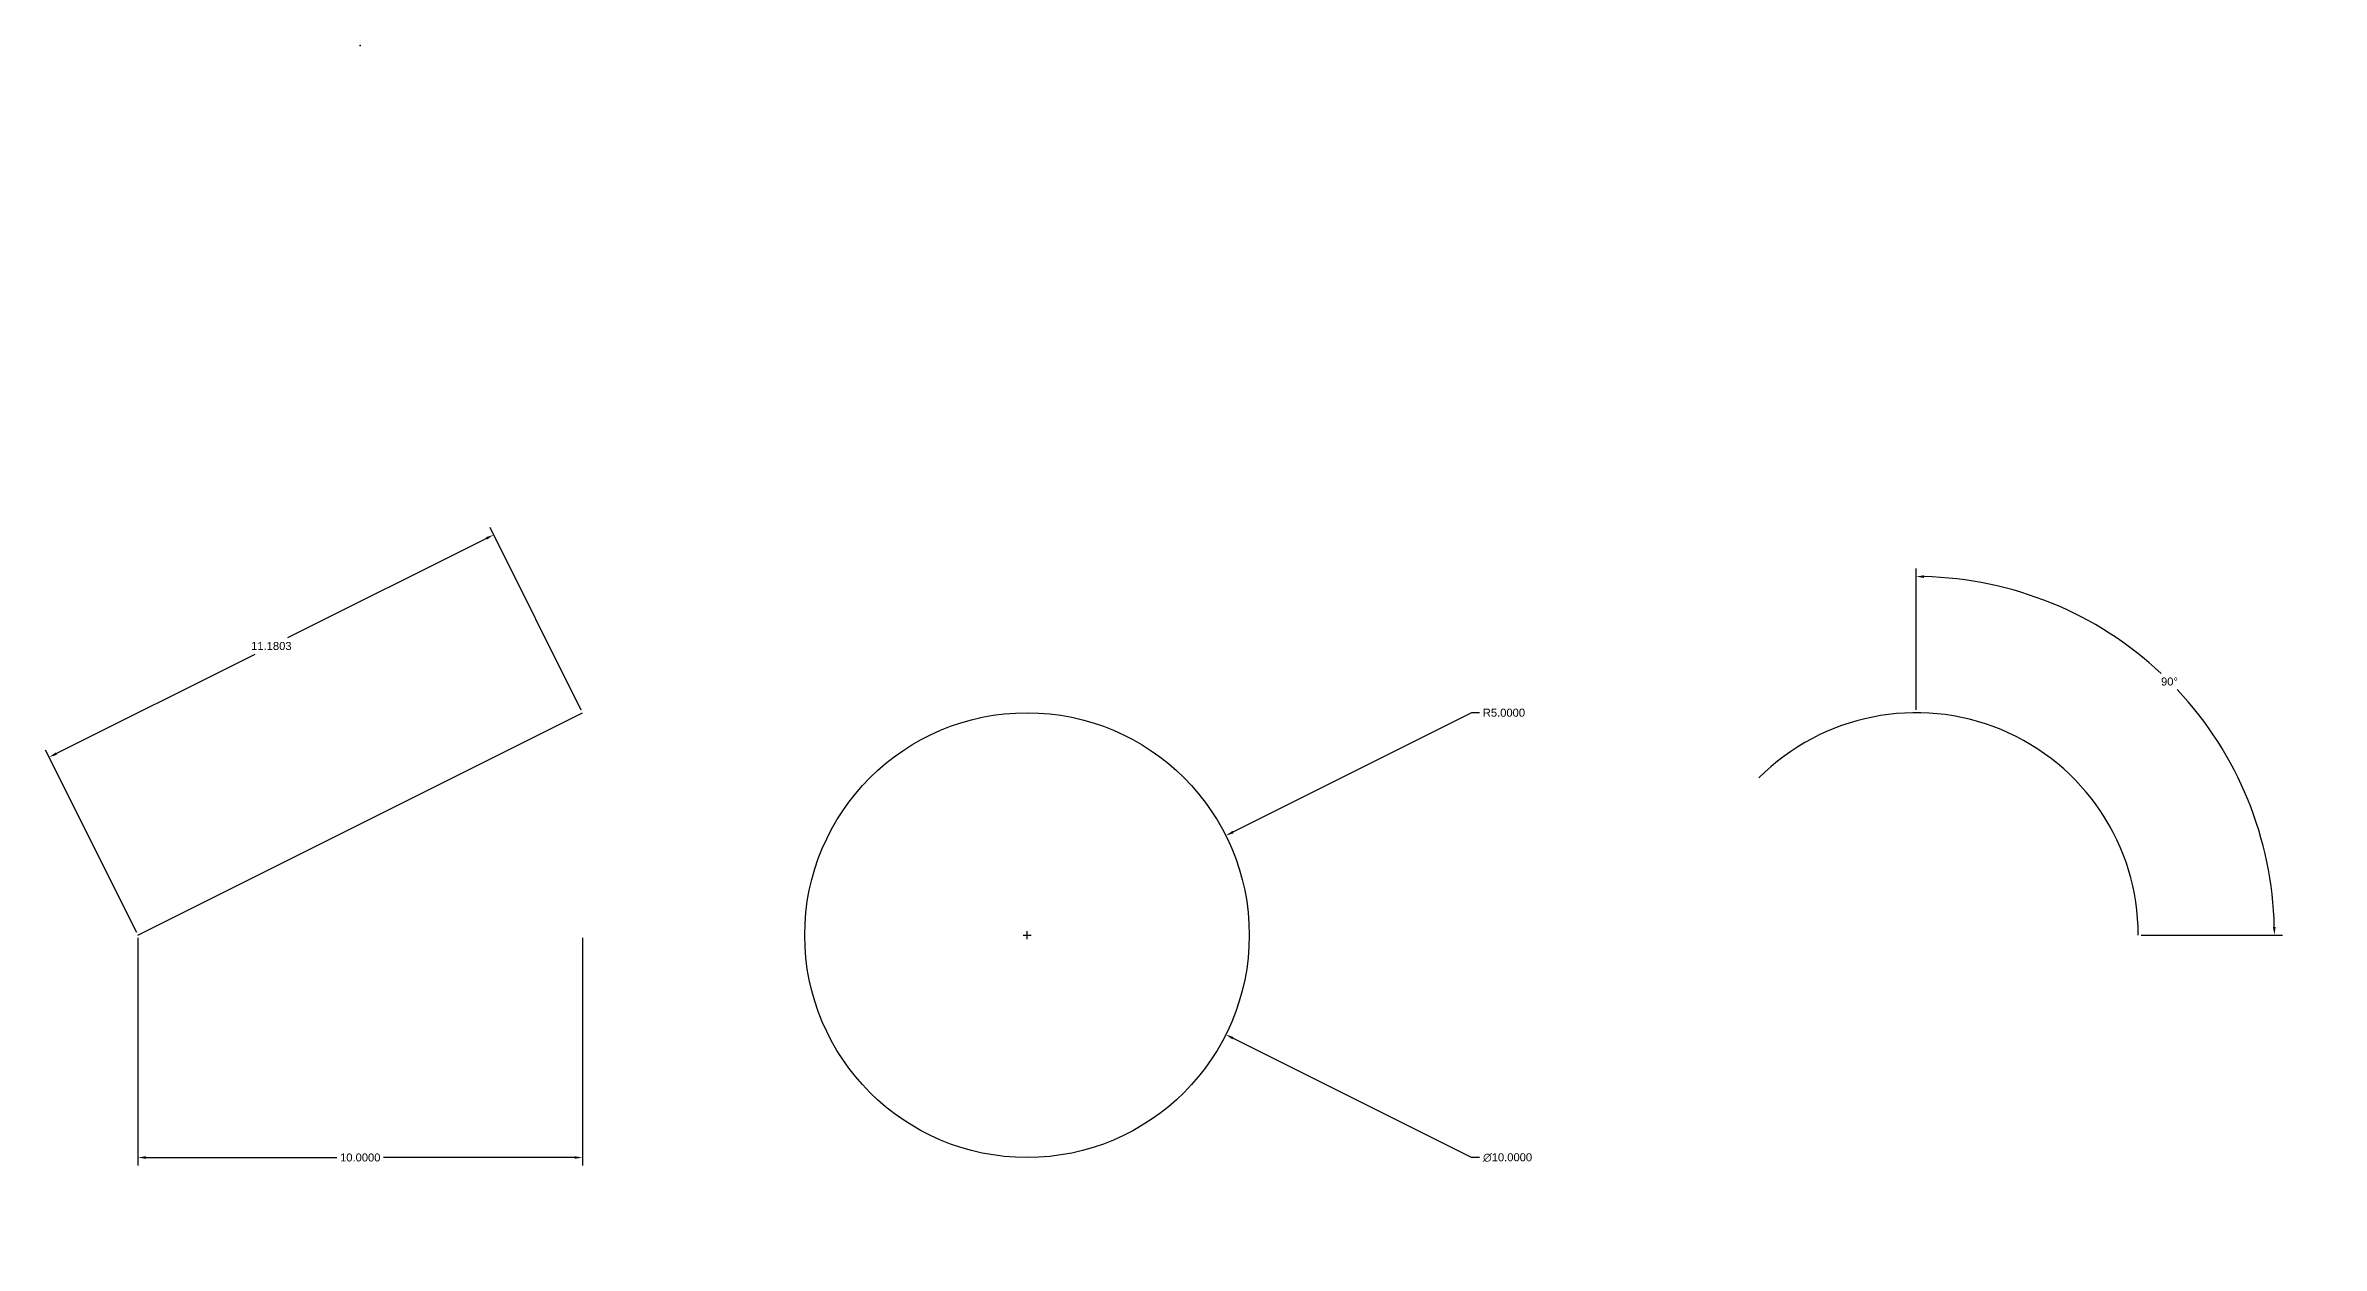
# Model space of a CAD drawing. Header units: millimetres. Extents: x -2 to 384, y -7 to 346.
# Drawn here: x -2.1 to 49.1, y -7 to 20 of the extents above; entities that cross this region are included whole.
import ezdxf

# ---------------------------------------------------------------- set-up
doc = ezdxf.new("R2010")
doc.units = ezdxf.units.MM
doc.header["$MEASUREMENT"] = 0
doc.styles.get("Standard").update_dxf_attribs({"font": 'Arial.ttf'})
doc.dimstyles.get("Standard").update_dxf_attribs({"dimtxt": 0.18, "dimasz": 0.18, "dimexe": 0.18, "dimexo": 0.0625, "dimgap": 0.09, "dimtad": 0, "dimtih": 1, "dimtoh": 1, "dimdec": 4, "dimzin": 0, "dimdsep": 46, "dimtxsty": 'Standard', "dimcen": 0.09, "dimadec": 0, "dimazin": 0, "dimtfac": 1, "dimtdec": 4, "dimtofl": 0, "dimtmove": 0, "dimatfit": 3, "dimfxl": 1, "dimtolj": 1, "dimtzin": 0, "dimarcsym": 0})

# ---------------------------------------------------------------- blocks, each defined once
blk = doc.blocks.new('*D3')
at = {"color": 0, "lineweight": -2, "transparency": 16777216}
for p, q in [((0, -0.062), (0, -5.18)), ((10, -0.062), (10, -5.18)), ((0.18, -5), (4.475, -5)), ((9.82, -5), (5.525, -5))]:
    blk.add_line(p, q, dxfattribs=at)
at = {"color": 0, "transparency": 16777216}
for points in [[(0.18, -4.97), (0.18, -5.03), (0, -5)], [(9.82, -4.97), (9.82, -5.03), (10, -5)]]:
    blk.add_solid(points, dxfattribs=at)
at = {"layer": 'Defpoints', "color": 0, "transparency": 16777216}
for p in [(0, 0), (10, 0), (10, -5)]:
    blk.add_point(p, dxfattribs=at)
at = {"color": 0, "transparency": 16777216, "insert": (5, -5), "char_height": 0.18, "attachment_point": 5}
blk.add_mtext('\\A1;10.0000', dxfattribs=at)
blk = doc.blocks.new('*D4')
at = {"color": 0, "lineweight": -2, "transparency": 16777216}
for p, q in [((7.839, 8.92), (3.364, 6.682)), ((9.972, 5.056), (7.92, 9.161)), ((-1.839, 4.08), (2.636, 6.318)), ((-0.028, 0.056), (-2.08, 4.161))]:
    blk.add_line(p, q, dxfattribs=at)
at = {"color": 0, "transparency": 16777216}
for points in [[(7.826, 8.946), (7.852, 8.893), (8, 9)], [(-1.852, 4.107), (-1.826, 4.054), (-2, 4)]]:
    blk.add_solid(points, dxfattribs=at)
at = {"layer": 'Defpoints', "color": 0, "transparency": 16777216}
for p in [(8, 9), (10, 5), (0, 0)]:
    blk.add_point(p, dxfattribs=at)
at = {"color": 0, "transparency": 16777216, "insert": (3, 6.5), "char_height": 0.18, "attachment_point": 5}
blk.add_mtext('\\A1;11.1803', dxfattribs=at)
blk = doc.blocks.new('*D5')
at = {"color": 0, "lineweight": -2, "transparency": 16777216}
for p, q in [((30, 5), (24.633, 2.317)), ((30.18, 5), (30, 5)), ((19.91, 0), (20.09, 0)), ((20, -0.09), (20, 0.09))]:
    blk.add_line(p, q, dxfattribs=at)
at = {"color": 0, "transparency": 16777216}
blk.add_solid([(24.62, 2.343), (24.647, 2.29), (24.472, 2.236)], dxfattribs=at)
at = {"layer": 'Defpoints', "color": 0, "transparency": 16777216}
for p in [(24.472, 2.236), (20, 0)]:
    blk.add_point(p, dxfattribs=at)
at = {"color": 0, "transparency": 16777216, "insert": (30.729, 5), "char_height": 0.18, "attachment_point": 5}
blk.add_mtext('\\A1;R5.0000', dxfattribs=at)
blk = doc.blocks.new('*D6')
at = {"color": 0, "lineweight": -2, "transparency": 16777216}
for p, q in [((20, -0.09), (20, 0.09)), ((19.91, 0), (20.09, 0)), ((30, -5), (24.633, -2.317)), ((30.18, -5), (30, -5))]:
    blk.add_line(p, q, dxfattribs=at)
at = {"color": 0, "transparency": 16777216}
blk.add_solid([(24.647, -2.29), (24.62, -2.343), (24.472, -2.236)], dxfattribs=at)
at = {"layer": 'Defpoints', "color": 0, "transparency": 16777216}
for p in [(15.528, 2.236), (24.472, -2.236)]:
    blk.add_point(p, dxfattribs=at)
at = {"color": 0, "transparency": 16777216, "insert": (30.811, -5), "char_height": 0.18, "attachment_point": 5}
blk.add_mtext('\\A1;∅10.0000', dxfattribs=at)
blk = doc.blocks.new('*D7')
at = {"color": 0, "lineweight": -2, "transparency": 16777216}
for p, q in [((40, 5.063), (40, 8.242)), ((45.062, 0), (48.242, 0))]:
    blk.add_line(p, q, dxfattribs=at)
for start, end in [(46.8587, 88.7208), (1.2792, 43.1998)]:
    blk.add_arc((40, 0), 8.062, start, end, dxfattribs=at)
at = {"color": 0, "transparency": 16777216}
for points in [[(40.18, 8.03), (40.18, 8.09), (40, 8.062)], [(48.09, 0.18), (48.03, 0.18), (48.062, 0)]]:
    blk.add_solid(points, dxfattribs=at)
at = {"layer": 'Defpoints', "color": 0, "transparency": 16777216}
for p in [(40, 5), (46.982, 4.031), (40, 0), (45, 0)]:
    blk.add_point(p, dxfattribs=at)
at = {"color": 0, "transparency": 16777216, "insert": (45.701, 5.701), "char_height": 0.18, "attachment_point": 5}
blk.add_mtext('\\A1;90°', dxfattribs=at)
blk = doc.blocks.new('*D8')
at = {"color": 0, "lineweight": -2, "transparency": 16777216}
for p, q in [((60, -0.062), (60, -5.28)), ((60, -5.28), (62, -5.64)), ((62, -5.64), (62, -6))]:
    blk.add_line(p, q, dxfattribs=at)
at = {"layer": 'Defpoints', "color": 0, "transparency": 16777216}
for p in [(0, 0), (60, 0), (62, -6)]:
    blk.add_point(p, dxfattribs=at)
at = {"color": 0, "transparency": 16777216, "insert": (62, -6.534), "char_height": 0.18, "attachment_point": 5, "rotation": 90}
blk.add_mtext('\\A1;60.0000', dxfattribs=at)

msp = doc.modelspace()

# ---------------------------------------------------------------- linework, layer by layer
msp.add_line((0, 0), (10, 5, 2))
msp.add_circle((20, 0), 5)
msp.add_arc((40, 0), 5, 0, 135)
msp.add_point((5, 20))

# ---------------------------------------------------------------- dimensions: what is measured, and where the dimension line sits
dim = msp.add_aligned_dim(p1=(0, 0), p2=(10, 5), distance=4.47214, dimstyle='Standard')
dim.commit()
dim.dimension.update_dxf_attribs({"geometry": '*D4', "text_midpoint": (3, 6.5)})
dim = msp.add_angular_dim_3p(base=(46.98212, 4.03113), center=(40, 0), p1=(45, 0), p2=(40, 5), dimstyle='Standard')
dim.commit()
dim.dimension.update_dxf_attribs({"geometry": '*D7', "text_midpoint": (45.70088, 5.70088)})
dim = msp.add_radius_dim(center=(20, 0), mpoint=(24.47214, 2.23607), dimstyle='Standard')
dim.commit()
dim.dimension.update_dxf_attribs({"geometry": '*D5', "text_midpoint": (30.72945, 5), "dimtype": 164})
dim = msp.add_diameter_dim_2p(p1=(15.52786, 2.23607), p2=(24.47214, -2.23607), dimstyle='Standard')
dim.commit()
dim.dimension.update_dxf_attribs({"geometry": '*D6', "text_midpoint": (30.81117, -5), "dimtype": 163})
dim = msp.add_linear_dim(base=(10, -5), p1=(0, 0), p2=(10, 0), dimstyle='Standard')
dim.commit()
dim.dimension.update_dxf_attribs({"geometry": '*D3', "text_midpoint": (5, -5)})
dim = msp.add_ordinate_dim(feature_location=(60, 0), offset=(2, -6), dtype=1, origin=(0, 0), dimstyle='Standard')
dim.commit()
dim.dimension.update_dxf_attribs({"geometry": '*D8', "text_midpoint": (62, -6.53374)})

doc.saveas('drawing.dxf')
